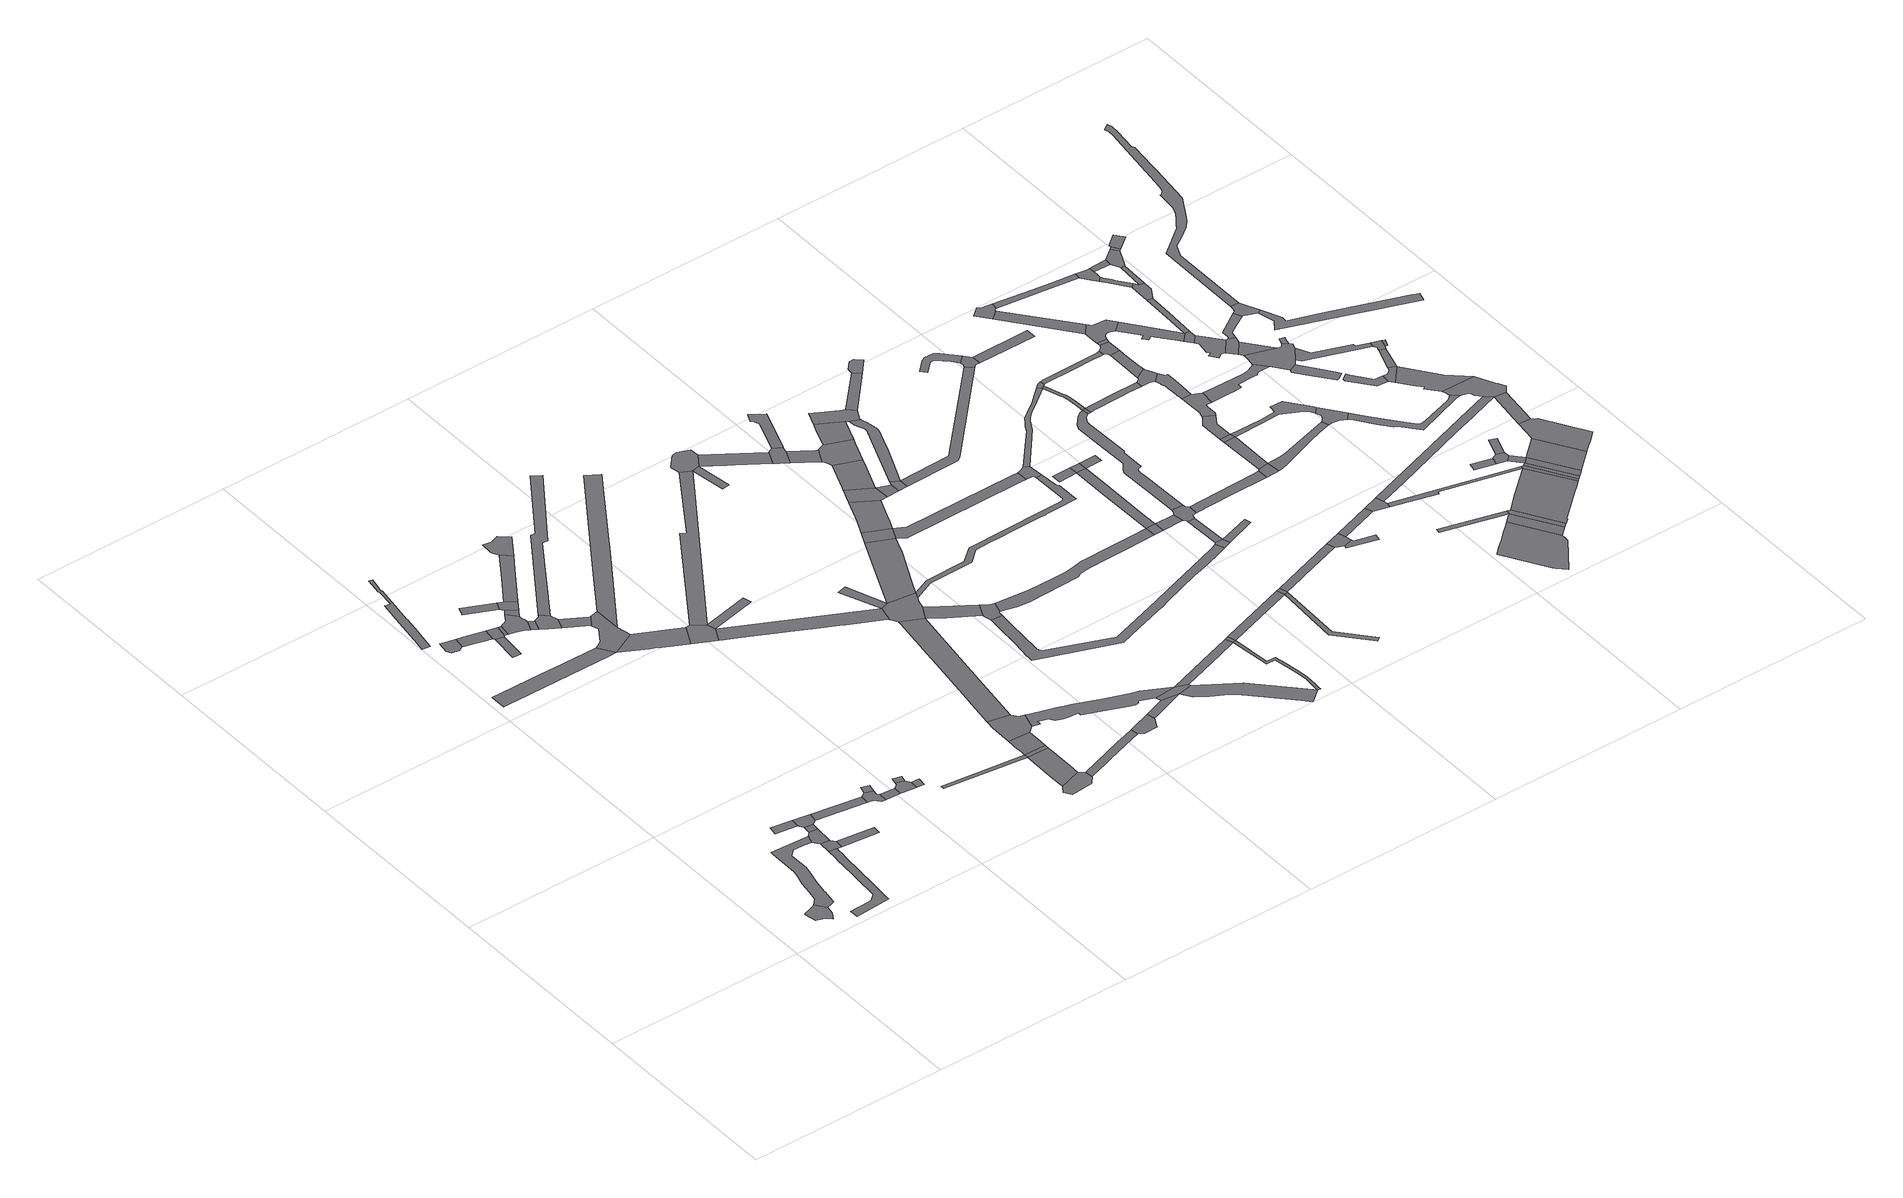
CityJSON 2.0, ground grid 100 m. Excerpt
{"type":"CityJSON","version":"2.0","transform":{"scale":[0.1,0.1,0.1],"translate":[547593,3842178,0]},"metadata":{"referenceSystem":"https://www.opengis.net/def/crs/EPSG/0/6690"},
"CityObjects":{
"road1":{"type":"Road","geometry":[{"type":"MultiSurface","lod":"1","boundaries":[[[0,1,2,3,4,5,6,7,8,9,10]]]}]},
"road2":{"type":"Road","attributes":{"RoadStructureAttribute.sectionType":"1"},"geometry":[{"type":"MultiSurface","lod":"1","boundaries":[[[11,12,13,14,15,16,17,18,0,10,19,20,21,22,23,24,25,26,27,28,29,30,31,32]]]}]},
"road3":{"type":"Road","attributes":{"RoadStructureAttribute.sectionType":"1"},"geometry":[{"type":"MultiSurface","lod":"1","boundaries":[[[33,34,35,36,37,38,39,40,41,42,43,44,45,46,47,48,49,50,51,52,53,54]]]}]},
"road4":{"type":"Road","geometry":[{"type":"MultiSurface","lod":"1","boundaries":[[[55,56,57,58]]]}]},
"road5":{"type":"Road","geometry":[{"type":"MultiSurface","lod":"1","boundaries":[[[59,33,54,60,61,62]]]}]},
"road6":{"type":"Road","geometry":[{"type":"MultiSurface","lod":"1","boundaries":[[[63,32,31,59,62,64]]]}]},
"road7":{"type":"Road","attributes":{"RoadStructureAttribute.sectionType":"1"},"geometry":[{"type":"MultiSurface","lod":"1","boundaries":[[[65,63,64,66]]]}]},
"road8":{"type":"Road","geometry":[{"type":"MultiSurface","lod":"1","boundaries":[[[58,57,65,66,67,68]]]}]},
"road9":{"type":"Road","geometry":[{"type":"MultiSurface","lod":"1","boundaries":[[[69,70,61,60]]]}]},
"road10":{"type":"Road","geometry":[{"type":"MultiSurface","lod":"1","boundaries":[[[71,72,73,74,75,76,77]]]}]},
"road11":{"type":"Road","attributes":{"RoadStructureAttribute.sectionType":"1"},"geometry":[{"type":"MultiSurface","lod":"1","boundaries":[[[78,79,80,81,82,83,84,85,86,87,88,89,90,91,92,93,94,95]]]}]},
"road12":{"type":"Road","attributes":{"RoadStructureAttribute.sectionType":"1"},"geometry":[{"type":"MultiSurface","lod":"1","boundaries":[[[68,67,96,97]]]}]},
"road13":{"type":"Road","attributes":{"RoadStructureAttribute.sectionType":"1"},"geometry":[{"type":"MultiSurface","lod":"1","boundaries":[[[98,99,100,101,102,103,104,105,106,107,108,109,110]]]}]},
"road14":{"type":"Road","attributes":{"RoadStructureAttribute.sectionType":"1"},"geometry":[{"type":"MultiSurface","lod":"1","boundaries":[[[111,77,76,112,113]]]}]},
"road15":{"type":"Road","geometry":[{"type":"MultiSurface","lod":"1","boundaries":[[[114,115,116,117,118]]]}]},
"road16":{"type":"Road","geometry":[{"type":"MultiSurface","lod":"1","boundaries":[[[113,112,114,118,119,120]]]}]},
"road17":{"type":"Road","geometry":[{"type":"MultiSurface","lod":"1","boundaries":[[[121,97,96,122,123,124,125,126,127]]]}]},
"road18":{"type":"Road","attributes":{"RoadStructureAttribute.sectionType":"1"},"geometry":[{"type":"MultiSurface","lod":"1","boundaries":[[[120,119,128,129]]]}]},
"road19":{"type":"Road","geometry":[{"type":"MultiSurface","lod":"1","boundaries":[[[130,131,121,127]]]}]},
"road20":{"type":"Road","attributes":{"RoadStructureAttribute.sectionType":"1"},"geometry":[{"type":"MultiSurface","lod":"1","boundaries":[[[125,124,132,133]]]}]},
"road21":{"type":"Road","geometry":[{"type":"MultiSurface","lod":"1","boundaries":[[[134,135,136,137,129,128,138,139,140,141,142,143,144]]]}]},
"road22":{"type":"Road","geometry":[{"type":"MultiSurface","lod":"1","boundaries":[[[145,146,147,148,149]]]}]},
"road23":{"type":"Road","attributes":{"RoadStructureAttribute.sectionType":"1"},"geometry":[{"type":"MultiSurface","lod":"1","boundaries":[[[141,140,150,151]]]}]},
"road24":{"type":"Road","attributes":{"RoadStructureAttribute.sectionType":"1"},"geometry":[{"type":"MultiSurface","lod":"1","boundaries":[[[152,134,144,153]]]}]},
"road25":{"type":"Road","geometry":[{"type":"MultiSurface","lod":"1","boundaries":[[[154,155,133,132,156,157,158,159]]]}]},
"road26":{"type":"Road","geometry":[{"type":"MultiSurface","lod":"1","boundaries":[[[160,161,151,150,162,163,164,165]]]}]},
"road27":{"type":"Road","geometry":[{"type":"MultiSurface","lod":"1","boundaries":[[[149,148,152,153,166,167]]]}]},
"road28":{"type":"Road","geometry":[{"type":"MultiSurface","lod":"1","boundaries":[[[168,169,154,159]]]}]},
"road29":{"type":"Road","attributes":{"RoadStructureAttribute.sectionType":"1"},"geometry":[{"type":"MultiSurface","lod":"1","boundaries":[[[170,171,158,157]]]}]},
"road30":{"type":"Road","attributes":{"RoadStructureAttribute.sectionType":"1"},"geometry":[{"type":"MultiSurface","lod":"1","boundaries":[[[172,164,163,173,174,175,176]]]}]},
"road31":{"type":"Road","geometry":[{"type":"MultiSurface","lod":"1","boundaries":[[[177,176,175,178,179,180,181,110,109,182,183]]]}]},
"road32":{"type":"Road","attributes":{"RoadStructureAttribute.sectionType":"1"},"geometry":[{"type":"MultiSurface","lod":"1","boundaries":[[[184,185,167,166,186,187]]]}]},
"road33":{"type":"Road","attributes":{"RoadStructureAttribute.sectionType":"1"},"geometry":[{"type":"MultiSurface","lod":"1","boundaries":[[[182,109,188,189,190,191,192]]]}]},
"road34":{"type":"Road","geometry":[{"type":"MultiSurface","lod":"1","boundaries":[[[193,194,195,196]]]}]},
"road35":{"type":"Road","geometry":[{"type":"MultiSurface","lod":"1","boundaries":[[[197,198,199,200,201,202,184,187,203]]]}]},
"road36":{"type":"Road","geometry":[{"type":"MultiSurface","lod":"1","boundaries":[[[192,191,204,205,206,207]]]}]},
"road37":{"type":"Road","attributes":{"RoadStructureAttribute.sectionType":"1"},"geometry":[{"type":"MultiSurface","lod":"1","boundaries":[[[208,209,210,160,165,211,212,213]]]}]},
"road38":{"type":"Road","geometry":[{"type":"MultiSurface","lod":"1","boundaries":[[[214,215,216,217,218,219,220,221,222,223,224,225]]]}]},
"road39":{"type":"Road","attributes":{"RoadStructureAttribute.sectionType":"1"},"geometry":[{"type":"MultiSurface","lod":"1","boundaries":[[[195,226,217,216,227,228]]]}]},
"road40":{"type":"Road","geometry":[{"type":"MultiSurface","lod":"1","boundaries":[[[196,195,228,229]]]}]},
"road41":{"type":"Road","attributes":{"RoadStructureAttribute.sectionType":"1"},"geometry":[{"type":"MultiSurface","lod":"1","boundaries":[[[230,231,206,205]]]}]},
"road42":{"type":"Road","attributes":{"RoadStructureAttribute.sectionType":"1"},"geometry":[{"type":"MultiSurface","lod":"1","boundaries":[[[232,233,234,235,196,229,236,237]]]}]},
"road43":{"type":"Road","attributes":{"RoadStructureAttribute.sectionType":"1"},"geometry":[{"type":"MultiSurface","lod":"1","boundaries":[[[238,239,240,241,177,183,242,243,244,245,246]]]}]},
"road44":{"type":"Road","geometry":[{"type":"MultiSurface","lod":"1","boundaries":[[[247,248,249,250,232,237,251,252,253,254,255,256]]]}]},
"road45":{"type":"Road","attributes":{"RoadStructureAttribute.sectionType":"1"},"geometry":[{"type":"MultiSurface","lod":"1","boundaries":[[[257,205,204,258,259,260,261,262,263,264,265,266,267]]]}]},
"road46":{"type":"Road","attributes":{"RoadStructureAttribute.sectionType":"1"},"geometry":[{"type":"MultiSurface","lod":"1","boundaries":[[[268,269,270,271,225,224,272,273,274,275,276,277,278,279,280,281,282]]]}]},
"road47":{"type":"Road","attributes":{"RoadStructureAttribute.sectionType":"1"},"geometry":[{"type":"MultiSurface","lod":"1","boundaries":[[[283,284,285,286,287,288,289,247,256,290,291,292]]]}]},
"road48":{"type":"Road","attributes":{"RoadStructureAttribute.sectionType":"1"},"geometry":[{"type":"MultiSurface","lod":"1","boundaries":[[[293,294,295,207,206,296,297]]]}]},
"road49":{"type":"Road","geometry":[{"type":"MultiSurface","lod":"1","boundaries":[[[298,299,268,282,300,301,302,303,304,305]]]}]},
"road50":{"type":"Road","attributes":{"RoadStructureAttribute.sectionType":"1"},"geometry":[{"type":"MultiSurface","lod":"1","boundaries":[[[306,307,267,308]]]}]},
"road51":{"type":"Road","attributes":{"RoadStructureAttribute.sectionType":"1"},"geometry":[{"type":"MultiSurface","lod":"1","boundaries":[[[309,310,311,312,313,314,315,316,317,318,319,320,321,322,323,254,253,324,325,326,327,328,329,330,331,332,333,334,335,336,337,338,339,340,341,342]]]}]},
"road52":{"type":"Road","geometry":[{"type":"MultiSurface","lod":"1","boundaries":[[[308,267,266,343,344,283,292,345,346,347,348,349]]]}]},
"road53":{"type":"Road","attributes":{"RoadStructureAttribute.sectionType":"1"},"geometry":[{"type":"MultiSurface","lod":"1","boundaries":[[[350,345,292,351,352,353]]]}]},
"road54":{"type":"Road","attributes":{"RoadStructureAttribute.sectionType":"1"},"geometry":[{"type":"MultiSurface","lod":"1","boundaries":[[[354,355,298,305,356,357,358,359]]]}]},
"road55":{"type":"Road","attributes":{"RoadStructureAttribute.sectionType":"1"},"geometry":[{"type":"MultiSurface","lod":"1","boundaries":[[[360,361,308,349,362,363,364,365]]]}]},
"road56":{"type":"Road","geometry":[{"type":"MultiSurface","lod":"1","boundaries":[[[366,353,352,367,368,369,370,371,372,373]]]}]},
"road57":{"type":"Road","geometry":[{"type":"MultiSurface","lod":"1","boundaries":[[[342,341,354,359,374,375]]]}]},
"road58":{"type":"Road","attributes":{"RoadStructureAttribute.sectionType":"1"},"geometry":[{"type":"MultiSurface","lod":"1","boundaries":[[[376,377,378,297]]]}]},
"road59":{"type":"Road","geometry":[{"type":"MultiSurface","lod":"1","boundaries":[[[379,380,381,382,293,297,378,383,384,385]]]}]},
"road60":{"type":"Road","geometry":[{"type":"MultiSurface","lod":"1","boundaries":[[[386,360,365,387]]]}]},
"road61":{"type":"Road","attributes":{"RoadStructureAttribute.sectionType":"1"},"geometry":[{"type":"MultiSurface","lod":"1","boundaries":[[[388,389,390,391,392,393,394,395,396,397,398,374,359,399,400,401,402,403,404,405,406,407,408,409]]]}]},
"road62":{"type":"Road","attributes":{"RoadStructureAttribute.sectionType":"1"},"geometry":[{"type":"MultiSurface","lod":"1","boundaries":[[[410,383,378,411,412,413,414]]]}]},
"road63":{"type":"Road","attributes":{"RoadStructureAttribute.sectionType":"1"},"geometry":[{"type":"MultiSurface","lod":"1","boundaries":[[[415,416,386,387,417,418,419,420]]]}]},
"road64":{"type":"Road","attributes":{"RoadStructureAttribute.sectionType":"1"},"geometry":[{"type":"MultiSurface","lod":"1","boundaries":[[[421,422,342,375,423,424,425,426]]]}]},
"road65":{"type":"Road","geometry":[{"type":"MultiSurface","lod":"1","boundaries":[[[427,428,429,430,415,420,431,432]]]}]},
"road66":{"type":"Road","geometry":[{"type":"MultiSurface","lod":"1","boundaries":[[[433,414,413,434,435,436,437,438]]]}]},
"road67":{"type":"Road","attributes":{"RoadStructureAttribute.sectionType":"1"},"geometry":[{"type":"MultiSurface","lod":"1","boundaries":[[[368,439,440,441,442,443,444,445,446,447,448,449,450,451,452,453,454,455,456,457,458,459,460,461,462,463,464,369]]]}]},
"road68":{"type":"Road","attributes":{"RoadStructureAttribute.sectionType":"1"},"geometry":[{"type":"MultiSurface","lod":"1","boundaries":[[[465,436,435,466,467,468]]]}]},
"road69":{"type":"Road","attributes":{"RoadStructureAttribute.sectionType":"1"},"geometry":[{"type":"MultiSurface","lod":"1","boundaries":[[[469,470,471,472,473,474,475,476,477,478,479,480,481,482,483,484,485,486,487,488,489,490,491,492,493,494,349,348]]]}]},
"road70":{"type":"Road","attributes":{"RoadStructureAttribute.sectionType":"1"},"geometry":[{"type":"MultiSurface","lod":"1","boundaries":[[[495,496,427,432,497,498]]]}]},
"road71":{"type":"Road","attributes":{"RoadStructureAttribute.sectionType":"1"},"geometry":[{"type":"MultiSurface","lod":"1","boundaries":[[[499,500,501,502,503,504,505,506,507,508,426,509,510,511,512,513,514,515,516,517,409,518]]]}]},
"road72":{"type":"Road","attributes":{"RoadStructureAttribute.sectionType":"1"},"geometry":[{"type":"MultiSurface","lod":"1","boundaries":[[[432,431,519,520]]]}]},
"road73":{"type":"Road","attributes":{"RoadStructureAttribute.sectionType":"1"},"geometry":[{"type":"MultiSurface","lod":"1","boundaries":[[[521,522,523,524,525,526,527,528,529,373,372,530,531,532,533,534,535,536,537,538,539,540]]]}]},
"road74":{"type":"Road","geometry":[{"type":"MultiSurface","lod":"1","boundaries":[[[541,421,426,508,542]]]}]},
"road75":{"type":"Road","attributes":{"RoadStructureAttribute.sectionType":"1"},"geometry":[{"type":"MultiSurface","lod":"1","boundaries":[[[543,544,545,546,547,433,438]]]}]},
"road76":{"type":"Road","geometry":[{"type":"MultiSurface","lod":"1","boundaries":[[[548,520,519,549,550]]]}]},
"road77":{"type":"Road","attributes":{"RoadStructureAttribute.sectionType":"1"},"geometry":[{"type":"MultiSurface","lod":"1","boundaries":[[[551,552,387,365,553,554,555,556,557]]]}]},
"road78":{"type":"Road","geometry":[{"type":"MultiSurface","lod":"1","boundaries":[[[558,559,560,468,467,561,562,495,498,563,564,565]]]}]},
"road79":{"type":"Road","attributes":{"RoadStructureAttribute.sectionType":"1"},"geometry":[{"type":"MultiSurface","lod":"1","boundaries":[[[566,567,558,565,568,569,570]]]}]},
"road80":{"type":"Road","attributes":{"RoadStructureAttribute.sectionType":"1"},"geometry":[{"type":"MultiSurface","lod":"1","boundaries":[[[571,572,573,574,575,576,577,578,579,580,581,582,548,550,583,584,585,586,587,588,589,590,591,592,593,594,595,596,597,598,599]]]}]},
"road81":{"type":"Road","attributes":{"RoadStructureAttribute.sectionType":"1"},"geometry":[{"type":"MultiSurface","lod":"1","boundaries":[[[600,601,541,542,602,603,604,605]]]}]},
"road82":{"type":"Road","geometry":[{"type":"MultiSurface","lod":"1","boundaries":[[[606,607,566,570,608,609,610,571,599,611,612,613,614,615,616,617]]]}]},
"road83":{"type":"Road","geometry":[{"type":"MultiSurface","lod":"1","boundaries":[[[618,619,605,620,621,622]]]}]},
"road84":{"type":"Road","geometry":[{"type":"MultiSurface","lod":"1","boundaries":[[[623,600,605,619,624]]]}]},
"road85":{"type":"Road","geometry":[{"type":"MultiSurface","lod":"1","boundaries":[[[625,626,557,556,627,628,487,486,629,630]]]}]},
"road86":{"type":"Road","geometry":[{"type":"MultiSurface","lod":"1","boundaries":[[[631,540,539,632]]]}]},
"road87":{"type":"Road","attributes":{"RoadStructureAttribute.sectionType":"1"},"geometry":[{"type":"MultiSurface","lod":"1","boundaries":[[[633,616,615,634]]]}]},
"road88":{"type":"Road","attributes":{"RoadStructureAttribute.sectionType":"1"},"geometry":[{"type":"MultiSurface","lod":"1","boundaries":[[[635,636,550,549,637,638,639,640]]]}]},
"road89":{"type":"Road","attributes":{"RoadStructureAttribute.sectionType":"1"},"geometry":[{"type":"MultiSurface","lod":"1","boundaries":[[[641,642,643,644,645,646,540,631]]]}]},
"road90":{"type":"Road","attributes":{"RoadStructureAttribute.sectionType":"1"},"geometry":[{"type":"MultiSurface","lod":"1","boundaries":[[[647,631,632,648]]]}]},
"road91":{"type":"Road","geometry":[{"type":"MultiSurface","lod":"1","boundaries":[[[649,650,651,644]]]}]},
"road92":{"type":"Road","geometry":[{"type":"MultiSurface","lod":"1","boundaries":[[[652,454,453,653,654]]]}]},
"road93":{"type":"Road","attributes":{"RoadStructureAttribute.sectionType":"1"},"geometry":[{"type":"MultiSurface","lod":"1","boundaries":[[[655,656,652,654]]]}]},
"road94":{"type":"Road","geometry":[{"type":"MultiSurface","lod":"1","boundaries":[[[657,649,644,643]]]}]},
"road95":{"type":"Road","geometry":[{"type":"MultiSurface","lod":"1","boundaries":[[[658,659,647,648,660,661,656,655,662,663,664,665,666]]]}]},
"road96":{"type":"Road","attributes":{"RoadStructureAttribute.sectionType":"1"},"geometry":[{"type":"MultiSurface","lod":"1","boundaries":[[[667,623,624,668,669,670]]]}]},
"road97":{"type":"Road","geometry":[{"type":"MultiSurface","lod":"1","boundaries":[[[671,672,673,633,634,674]]]}]},
"road98":{"type":"Road","geometry":[{"type":"MultiSurface","lod":"1","boundaries":[[[675,676,654,653]]]}]},
"road99":{"type":"Road","geometry":[{"type":"MultiSurface","lod":"1","boundaries":[[[677,678,679,680,657,643]]]}]},
"road100":{"type":"Road","attributes":{"RoadStructureAttribute.sectionType":"1"},"geometry":[{"type":"MultiSurface","lod":"1","boundaries":[[[681,682,683,684,685,686,687,688,689,625,630,690,691,692,693,694,695,696,697]]]}]},
"road101":{"type":"Road","attributes":{"RoadStructureAttribute.sectionType":"1"},"geometry":[{"type":"MultiSurface","lod":"1","boundaries":[[[698,699,700,701,702,703,704,705,706,707,708,658,666,709,710,711,712,713,714,715,716,717,718,719,720,721,722,723]]]}]},
"road102":{"type":"Road","attributes":{"RoadStructureAttribute.sectionType":"1"},"geometry":[{"type":"MultiSurface","lod":"1","boundaries":[[[724,725,726,664,663,727,728]]]}]},
"road103":{"type":"Road","geometry":[{"type":"MultiSurface","lod":"1","boundaries":[[[729,667,670,730,731,732]]]}]},
"road104":{"type":"Road","attributes":{"RoadStructureAttribute.sectionType":"1"},"geometry":[{"type":"MultiSurface","lod":"1","boundaries":[[[733,734,735,736,737,738,739,740,741,742,743,744,745]]]}]},
"road105":{"type":"Road","attributes":{"RoadStructureAttribute.sectionType":"1"},"geometry":[{"type":"MultiSurface","lod":"1","boundaries":[[[746,747,748,749,731,730]]]}]},
"road106":{"type":"Road","geometry":[{"type":"MultiSurface","lod":"1","boundaries":[[[745,744,750,635,640,751,752,753]]]}]},
"road107":{"type":"Road","geometry":[{"type":"MultiSurface","lod":"1","boundaries":[[[754,698,723,755]]]}]},
"road108":{"type":"Road","geometry":[{"type":"MultiSurface","lod":"1","boundaries":[[[756,757,758,759,760,761,762,697,763,764,765,766,767,768,698,754]]]}]},
"road109":{"type":"Road","geometry":[{"type":"MultiSurface","lod":"1","boundaries":[[[769,770,681,697,762,771]]]}]},
"road110":{"type":"Road","attributes":{"RoadStructureAttribute.sectionType":"1"},"geometry":[{"type":"MultiSurface","lod":"1","boundaries":[[[772,729,732,773,774]]]}]},
"road111":{"type":"Road","geometry":[{"type":"MultiSurface","lod":"1","boundaries":[[[775,776,724,728,777,778]]]}]},
"road112":{"type":"Road","attributes":{"RoadStructureAttribute.sectionType":"1"},"geometry":[{"type":"MultiSurface","lod":"1","boundaries":[[[779,780,781,754,755,782,783,784,785,786,787,788,789]]]}]},
"road113":{"type":"Road","attributes":{"RoadStructureAttribute.sectionType":"1"},"geometry":[{"type":"MultiSurface","lod":"1","boundaries":[[[790,791,753,752]]]}]},
"road114":{"type":"Road","attributes":{"RoadStructureAttribute.sectionType":"1"},"geometry":[{"type":"MultiSurface","lod":"1","boundaries":[[[792,793,794,795,796,797,776,775]]]}]},
"road115":{"type":"Road","geometry":[{"type":"MultiSurface","lod":"1","boundaries":[[[798,772,774,799,800,801]]]}]},
"road116":{"type":"Road","geometry":[{"type":"MultiSurface","lod":"1","boundaries":[[[802,795,794,803]]]}]},
"road117":{"type":"Road","attributes":{"RoadStructureAttribute.sectionType":"1"},"geometry":[{"type":"MultiSurface","lod":"1","boundaries":[[[804,805,806,807,808,769,771,809,810,811,812,813]]]}]},
"road118":{"type":"Road","attributes":{"RoadStructureAttribute.sectionType":"1"},"geometry":[{"type":"MultiSurface","lod":"1","boundaries":[[[814,815,816,817,818,802,803,819,820]]]}]},
"road119":{"type":"Road","geometry":[{"type":"MultiSurface","lod":"1","boundaries":[[[821,822,823,824,825,826,827,828]]]}]},
"road120":{"type":"Road","geometry":[{"type":"MultiSurface","lod":"1","boundaries":[[[829,830,831,832,814,820,833,834,835,836,837]]]}]},
"road121":{"type":"Road","geometry":[{"type":"MultiSurface","lod":"1","boundaries":[[[838,839,840,841,842,843,789,788,844,845,846,847]]]}]},
"road122":{"type":"Road","attributes":{"RoadStructureAttribute.sectionType":"1"},"geometry":[{"type":"MultiSurface","lod":"1","boundaries":[[[848,849,850,851,775,778,852,853,854,855,856,857,858]]]}]},
"road123":{"type":"Road","attributes":{"RoadStructureAttribute.sectionType":"1"},"geometry":[{"type":"MultiSurface","lod":"1","boundaries":[[[859,860,861,862]]]}]},
"road124":{"type":"Road","attributes":{"RoadStructureAttribute.sectionType":"1"},"geometry":[{"type":"MultiSurface","lod":"1","boundaries":[[[863,864,865,847,846,866,867,868,869,830,829]]]}]},
"road125":{"type":"Road","geometry":[{"type":"MultiSurface","lod":"1","boundaries":[[[870,871,872,873,874,875,876,877,878,879,880,881,882]]]}]},
"road126":{"type":"Road","attributes":{"RoadStructureAttribute.sectionType":"1"},"geometry":[{"type":"MultiSurface","lod":"1","boundaries":[[[883,884,885,886,887,842,841]]]}]},
"road127":{"type":"Road","attributes":{"RoadStructureAttribute.sectionType":"1"},"geometry":[{"type":"MultiSurface","lod":"1","boundaries":[[[825,824,888,889]]]}]},
"road128":{"type":"Road","geometry":[{"type":"MultiSurface","lod":"1","boundaries":[[[890,891,804,813,892,886,885,893]]]}]},
"road129":{"type":"Road","attributes":{"RoadStructureAttribute.sectionType":"1"},"geometry":[{"type":"MultiSurface","lod":"1","boundaries":[[[894,895,896,897,898,899,803,794,900,901,902,903,904,905,906,907,908,909]]]}]},
"road130":{"type":"Road","attributes":{"RoadStructureAttribute.sectionType":"1"},"geometry":[{"type":"MultiSurface","lod":"1","boundaries":[[[910,911,890,893]]]}]},
"road131":{"type":"Road","attributes":{"RoadStructureAttribute.sectionType":"1"},"geometry":[{"type":"MultiSurface","lod":"1","boundaries":[[[861,912,913,914,870,882,915]]]}]},
"road132":{"type":"Road","geometry":[{"type":"MultiSurface","lod":"1","boundaries":[[[916,917,889,888,918,911,910,919,920,921,922,923]]]}]},
"road133":{"type":"Road","attributes":{"RoadStructureAttribute.sectionType":"1"},"geometry":[{"type":"MultiSurface","lod":"1","boundaries":[[[800,799,924,925,926,927]]]}]},
"road134":{"type":"Road","geometry":[{"type":"MultiSurface","lod":"1","boundaries":[[[862,861,915,928,929,930]]]}]},
"road135":{"type":"Road","attributes":{"RoadStructureAttribute.sectionType":"1"},"geometry":[{"type":"MultiSurface","lod":"1","boundaries":[[[931,932,828,827,933,934,935,936]]]}]},
"road136":{"type":"Road","attributes":{"RoadStructureAttribute.sectionType":"1"},"geometry":[{"type":"MultiSurface","lod":"1","boundaries":[[[937,938,939,940,941,942,837,836,943,944,945,946,947,948,949,950]]]}]},
"road137":{"type":"Road","geometry":[{"type":"MultiSurface","lod":"1","boundaries":[[[909,908,951,952,953,848,858,954,955,956,957]]]}]},
"road138":{"type":"Road","attributes":{"RoadStructureAttribute.sectionType":"1"},"geometry":[{"type":"MultiSurface","lod":"1","boundaries":[[[958,959,923,922,960,961,962,963,964,965,966,967,968,969,970]]]}]},
"road139":{"type":"Road","geometry":[{"type":"MultiSurface","lod":"1","boundaries":[[[970,969,971,972,973]]]}]},
"road140":{"type":"Road","attributes":{"RoadStructureAttribute.sectionType":"1"},"geometry":[{"type":"MultiSurface","lod":"1","boundaries":[[[974,975,976,977,978,798,801,979,980,981,982,983,984]]]}]},
"road141":{"type":"Road","attributes":{"RoadStructureAttribute.sectionType":"1"},"geometry":[{"type":"MultiSurface","lod":"1","boundaries":[[[926,985,986,987,930,929,988,989,990,991,992,993]]]}]},
"road142":{"type":"Road","attributes":{"RoadStructureAttribute.sectionType":"1"},"geometry":[{"type":"MultiSurface","lod":"1","boundaries":[[[972,971,994,995,996,997,998,999,1000,1001]]]}]},
"road143":{"type":"Road","attributes":{"RoadStructureAttribute.sectionType":"1"},"geometry":[{"type":"MultiSurface","lod":"1","boundaries":[[[1002,1003,1004,1005]]]}]},
"road144":{"type":"Road","geometry":[{"type":"MultiSurface","lod":"1","boundaries":[[[1001,1000,1006,1007,1008,1009]]]}]},
"road145":{"type":"Road","attributes":{"RoadStructureAttribute.sectionType":"1"},"geometry":[{"type":"MultiSurface","lod":"1","boundaries":[[[1010,1011,970,973,1012,1013]]]}]},
"road146":{"type":"Road","geometry":[{"type":"MultiSurface","lod":"1","boundaries":[[[1014,936,935,1015,1016,1017,1018,1019,1020]]]}]},
"road147":{"type":"Road","attributes":{"RoadStructureAttribute.sectionType":"1"},"geometry":[{"type":"MultiSurface","lod":"1","boundaries":[[[1007,1006,1021,1022]]]}]},
"road148":{"type":"Road","geometry":[{"type":"MultiSurface","lod":"1","boundaries":[[[1023,1005,1004,1024,1025,1026]]]}]},
"road149":{"type":"Road","geometry":[{"type":"MultiSurface","lod":"1","boundaries":[[[1021,1027,937,950,1028,1029,1030,1031,1032,1033,1034,1035,1036,1037,1038,1022]]]}]},
"road150":{"type":"Road","geometry":[{"type":"MultiSurface","lod":"1","boundaries":[[[1039,1040,1041,1042,1043,1044,1045,1029,1028]]]}]},
"road151":{"type":"Road","attributes":{"RoadStructureAttribute.sectionType":"1"},"geometry":[{"type":"MultiSurface","lod":"1","boundaries":[[[1046,1047,1048,1049,1050,1017,1016,1051,1052,1053,1054]]]}]},
"road152":{"type":"Road","attributes":{"RoadStructureAttribute.sectionType":"1"},"geometry":[{"type":"MultiSurface","lod":"1","boundaries":[[[1055,1056,1057,1058,1059,1060,1061,1062,957,956,1063,1064,1065,1066,1067,1068,1069,1070,1071]]]}]},
"road153":{"type":"Road","attributes":{"RoadStructureAttribute.sectionType":"1"},"geometry":[{"type":"MultiSurface","lod":"1","boundaries":[[[1025,1024,1072,1073]]]}]},
"road154":{"type":"Road","attributes":{"RoadStructureAttribute.sectionType":"1"},"geometry":[{"type":"MultiSurface","lod":"1","boundaries":[[[927,926,993,1074,1075]]]}]},
"road155":{"type":"Road","geometry":[{"type":"MultiSurface","lod":"1","boundaries":[[[1054,1053,1010,1013,1076,1077,1078]]]}]},
"road156":{"type":"Road","geometry":[{"type":"MultiSurface","lod":"1","boundaries":[[[1079,1080,1023,1026]]]}]},
"road157":{"type":"Road","attributes":{"RoadStructureAttribute.sectionType":"1"},"geometry":[{"type":"MultiSurface","lod":"1","boundaries":[[[1072,1081,1075,1074,1082]]]}]},
"road158":{"type":"Road","attributes":{"RoadStructureAttribute.sectionType":"1"},"geometry":[{"type":"MultiSurface","lod":"1","boundaries":[[[1083,1084,1085,1009,1008,1086,1087,1088]]]}]},
"road159":{"type":"Road","geometry":[{"type":"MultiSurface","lod":"1","boundaries":[[[1089,1090,1020,1019,1091,1092]]]}]},
"road160":{"type":"Road","geometry":[{"type":"MultiSurface","lod":"1","boundaries":[[[1073,1072,1082,1093,1094]]]}]},
"road161":{"type":"Road","geometry":[{"type":"MultiSurface","lod":"1","boundaries":[[[1095,1078,1077,1096]]]}]},
"road162":{"type":"Road","geometry":[{"type":"MultiSurface","lod":"1","boundaries":[[[1097,1098,1099,1100,1101,1102,1103,1104,1105]]]}]},
"road163":{"type":"Road","geometry":[{"type":"MultiSurface","lod":"1","boundaries":[[[1106,1107,1108,1035,1034]]]}]},
"road164":{"type":"Road","geometry":[{"type":"MultiSurface","lod":"1","boundaries":[[[1109,1089,1092,1110,1095,1096,1111,1112,1113]]]}]},
"road165":{"type":"Road","attributes":{"RoadStructureAttribute.sectionType":"1"},"geometry":[{"type":"MultiSurface","lod":"1","boundaries":[[[1114,1115,1116,1117,1073,1094,1118]]]}]},
"road166":{"type":"Road","attributes":{"RoadStructureAttribute.sectionType":"1"},"geometry":[{"type":"MultiSurface","lod":"1","boundaries":[[[1119,1120,1121,1032,1031,1122,1123,1124]]]}]},
"road167":{"type":"Road","geometry":[{"type":"MultiSurface","lod":"1","boundaries":[[[1125,1126,1127,1083,1088,1128,1129,1130,1131]]]}]},
"road168":{"type":"Road","geometry":[{"type":"MultiSurface","lod":"1","boundaries":[[[1132,1133,1134,1105,1104,1135,1136]]]}]},
"road169":{"type":"Road","attributes":{"RoadStructureAttribute.sectionType":"1"},"geometry":[{"type":"MultiSurface","lod":"1","boundaries":[[[1137,1109,1113,1138]]]}]},
"road170":{"type":"Road","geometry":[{"type":"MultiSurface","lod":"1","boundaries":[[[1139,1140,1141,1137,1138,1142]]]}]},
"road171":{"type":"Road","attributes":{"RoadStructureAttribute.sectionType":"1"},"geometry":[{"type":"MultiSurface","lod":"1","boundaries":[[[1143,1132,1136,1144]]]}]},
"road172":{"type":"Road","geometry":[{"type":"MultiSurface","lod":"1","boundaries":[[[1145,1146,1114,1118,1147,1148,1149,1150,1151,1152,1153,1154]]]}]},
"road173":{"type":"Road","attributes":{"RoadStructureAttribute.sectionType":"1"},"geometry":[{"type":"MultiSurface","lod":"1","boundaries":[[[1155,1136,1135,1156,1157,1158,1159,1160]]]}]},
"road174":{"type":"Road","attributes":{"RoadStructureAttribute.sectionType":"1"},"geometry":[{"type":"MultiSurface","lod":"1","boundaries":[[[984,1145,1154,1161]]]}]},
"road175":{"type":"Road","geometry":[{"type":"MultiSurface","lod":"1","boundaries":[[[1159,1162,1163,1071,1070,1164,1165,1166,1167,1168,974,984,1161,1169,1170,1171,1172,1160]]]}]},
"road176":{"type":"Road","attributes":{"RoadStructureAttribute.sectionType":"1"},"geometry":[{"type":"MultiSurface","lod":"1","boundaries":[[[1124,1123,1173,1143,1144,1174,1175]]]}]},
"road177":{"type":"Road","geometry":[{"type":"MultiSurface","lod":"1","boundaries":[[[1176,1177,1178,1175,1174]]]}]},
"road178":{"type":"Road","attributes":{"RoadStructureAttribute.sectionType":"1"},"geometry":[{"type":"MultiSurface","lod":"1","boundaries":[[[1179,1180,1181,1182,1183,1184,1185,1130,1129,1186,1187,1188,1189]]]}]},
"road179":{"type":"Road","attributes":{"RoadStructureAttribute.sectionType":"1"},"geometry":[{"type":"MultiSurface","lod":"1","boundaries":[[[1190,1191,1192,1193,1194,1195,1196,1197,1198,1199,1200,1201,1202,1203,1204,1205,1206,1207,1208,1209,1210,1211,1212,1213,1214,1215,1216,1217,1218,1219,1220,1221,1125,1131]]]}]}
},
"vertices":[
[259,218,0],[255,216,0],[221,203,0],[200,196,0],[192,192,0],[203,131,0],[222,123,0],[243,115,0],[267,92,0],[290,128,0],[297,167,0],
[336,612,0],[335,595,0],[332,447,0],[324,413,0],[310,363,0],[303,326,0],[295,281,0],[289,248,0],[325,177,0],[340,183,0],[345,212,0],[353,259,0],[353,260,0],[357,282,0],[367,343,0],[381,394,0],[393,440,0],[392,540,0],[419,567,0],[480,563,0],[516,560,0],[527,600,0],
[534,465,0],[530,414,0],[530,413,0],[529,399,0],[519,284,0],[516,246,0],[505,120,0],[504,119,0],[473,91,0],[457,90,0],[358,85,0],[359,43,0],[538,54,0],[539,67,0],[546,151,0],[548,171,0],[558,284,0],[568,390,0],[570,411,0],[574,450,0],[575,458,0],[575,461,0],
[435,745,0],[427,701,0],[536,684,0],[541,728,0],
[539,529,0],[597,458,0],[600,500,0],[584,524,0],
[549,620,0],[591,615,0],
[552,661,0],[595,652,0],
[618,670,0],[626,714,0],
[783,435,0],[787,476,0],
[87,2601,0],[78,2542,0],[90,2521,0],[128,2512,0],[129,2514,0],[151,2524,0],[160,2583,0],
[111,3124,0],[95,3039,0],[100,3038,0],[88,2943,0],[60,2947,0],[39,2819,0],[17,2687,0],[5,2615,0],[44,2611,0],[57,2680,0],[65,2725,0],[80,2812,0],[81,2815,0],[78,2816,0],[100,2951,0],[113,3034,0],[110,3035,0],[127,3119,0],
[868,628,0],[873,672,0],
[368,2171,0],[349,2171,0],[287,2172,0],[248,2172,0],[153,2173,0],[41,2174,0],[40,2094,0],[73,2094,0],[108,2094,0],[185,2093,0],[610,2091,0],[646,2091,0],[600,2169,0],
[197,2574,0],[287,2489,0],[297,2550,0],
[292,2478,0],[276,2335,0],[298,2334,0],[319,2332,0],[334,2468,0],
[341,2476,0],[351,2536,0],
[897,687,0],[898,623,0],[921,597,0],[942,595,0],[944,638,0],[933,651,0],[938,672,0],
[358,2472,0],[368,2532,0],
[949,714,0],[908,726,0],
[1017,589,0],[1020,631,0],
[430,2587,0],[405,2549,0],[387,2541,0],[385,2540,0],[387,2465,0],[427,2450,0],[452,2435,0],[476,2492,0],[474,2504,0],[471,2522,0],[469,2538,0],
[301,2738,0],[291,2716,0],[283,2697,0],[433,2630,0],[450,2671,0],
[480,2418,0],[504,2475,0],
[445,2608,0],[494,2574,0],
[1045,660,0],[1041,647,0],[1030,588,0],[1097,580,0],[1100,622,0],[1084,645,0],
[541,2497,0],[534,2486,0],[516,2396,0],[566,2366,0],[589,2423,0],[576,2461,0],
[528,2623,0],[478,2657,0],
[1093,678,0],[1052,690,0],
[1136,576,0],[1142,618,0],
[708,2352,0],[584,2355,0],[588,2353,0],[674,2302,0],[711,2351,0],
[754,2362,0],[675,2297,0],[685,2263,0],[636,2189,0],[602,2171,0],[770,2151,0],[756,2224,0],
[659,2921,0],[569,2789,0],[650,2802,0],[702,2878,0],
[776,2024,0],[796,2014,0],[823,2000,0],[934,1944,0],[985,2044,0],
[1186,521,0],[1184,503,0],[1598,452,0],[1599,472,0],
[729,3026,0],[687,3012,0],[644,3018,0],[639,2957,0],[645,2947,0],[654,2931,0],[777,2987,0],
[1043,1889,0],[1079,1960,0],[1070,2002,0],[1006,2044,0],
[1093,3266,0],[871,2944,0],[846,2944,0],[855,2874,0],[880,2869,0],[1138,3235,0],
[1724,225,0],[1709,235,0],[1704,239,0],[1594,202,0],[1589,195,0],[1576,176,0],[1572,171,0],[1596,134,0],[1705,144,0],[1708,147,0],[1734,178,0],[1731,219,0],
[1596,294,0],[1705,296,0],[1707,449,0],
[1707,469,0],
[1313,2009,0],[1304,2053,0],
[1600,585,0],[1599,524,0],[1599,512,0],[1599,491,0],[1708,526,0],[1709,581,0],
[1277,3128,0],[1095,2863,0],[995,2717,0],[878,2545,0],[981,2553,0],[1061,2672,0],[1073,2690,0],[1266,2975,0],[1341,3086,0],
[1610,748,0],[1602,699,0],[1601,654,0],[1601,612,0],[1715,586,0],[1723,592,0],[1740,607,0],[1764,685,0],[1737,694,0],[1716,724,0],
[1097,1951,0],[1058,1881,0],[1061,1880,0],[1101,1860,0],[1321,1748,0],[1406,1705,0],[1513,1651,0],[1536,1640,0],[1698,1558,0],[1706,1554,0],[1725,1633,0],
[2061,328,0],[2021,315,0],[2011,312,0],[1965,298,0],[1739,180,0],[1835,212,0],[1837,213,0],[1844,215,0],[1857,219,0],[1868,223,0],[1875,225,0],[1979,260,0],[2024,274,0],[2026,275,0],[2067,289,0],
[1728,1517,0],[1726,1505,0],[1696,1305,0],[1685,1234,0],[1683,1226,0],[1637,927,0],[1629,876,0],[1768,1064,0],[1818,1382,0],[1831,1466,0],
[1611,2894,0],[1382,2546,0],[1357,2563,0],[1354,2418,0],[1661,2867,0],
[2181,369,0],[2083,335,0],[2087,277,0],[2092,274,0],[2162,276,0],[2163,280,0],[2173,300,0],[2188,328,0],
[1694,1845,0],[1646,1832,0],[1766,1647,0],
[2337,471,0],[2252,514,0],[2218,522,0],[2198,529,0],[2084,573,0],[2070,579,0],[2047,588,0],[1975,616,0],[1926,635,0],[1906,641,0],[1895,644,0],[1879,649,0],[1797,675,0],[1789,677,0],[1787,678,0],[1765,600,0],[1780,597,0],[1780,608,0],[1780,619,0],[1830,601,0],[1845,577,0],[1879,565,0],[1891,561,0],[1906,560,0],[1954,555,0],[1953,539,0],[2057,498,0],[2152,460,0],[2181,450,0],[2198,452,0],[2200,456,0],[2206,466,0],[2276,434,0],[2388,444,0],
[1710,1548,0],[1711,1546,0],[1871,1537,0],[1880,1574,0],[1886,1585,0],[1890,1595,0],[1905,1628,0],
[1888,1520,0],[1906,1412,0],[2037,1331,0],[2068,1396,0],
[2286,406,0],[2199,375,0],[2194,331,0],[2200,332,0],[2263,354,0],[2373,393,0],
[1943,2030,0],[1842,1812,0],[1929,1679,0],[2033,1888,0],[2053,1944,0],[2066,1973,0],
[2101,1374,0],[2039,1321,0],[2048,1286,0],[2103,1279,0],[2105,1297,0],[2105,1302,0],[2112,1309,0],[2127,1363,0],
[2447,411,0],[2445,421,0],
[1687,2690,0],[1727,2695,0],[1701,2874,0],
[1685,3008,0],[1663,3004,0],[1655,3002,0],[1602,2941,0],[1747,2940,0],[1743,2975,0],[1742,2984,0],
[1971,2091,0],[2094,2034,0],
[2854,57,0],[2851,60,0],[2844,69,0],[2842,70,0],[2636,284,0],[2634,285,0],[2607,304,0],[2601,309,0],[2564,334,0],[2485,386,0],[2458,404,0],[2409,342,0],[2452,312,0],[2465,303,0],[2486,291,0],[2538,262,0],[2582,225,0],[2584,223,0],[2759,40,0],[2783,14,0],[2794,2,0],[2857,53,0],
[1845,2872,0],[1800,2806,0],[1827,2788,0],[1963,2696,0],[1996,2768,0],
[2056,2288,0],[2006,2165,0],[2120,2088,0],[2132,2116,0],[2160,2184,0],[2174,2216,0],
[2756,567,0],[2589,512,0],[2609,474,0],[2756,524,0],[2758,525,0],[2769,529,0],
[2089,2368,0],[2078,2340,0],[2077,2339,0],[2071,2325,0],[2208,2217,0],[2207,2296,0],
[2023,2780,0],[1988,2679,0],[2023,2654,0],[2057,2727,0],[2061,2746,0],[2065,2757,0],
[2042,1222,0],[2029,1091,0],[2018,995,0],[2017,985,0],[2014,960,0],[2400,817,0],[2514,853,0],[2596,879,0],[2647,896,0],[2684,908,0],[2720,921,0],[2918,990,0],[3012,1016,0],[3092,1044,0],[3135,1059,0],[3119,1104,0],[3082,1087,0],[2693,958,0],[2633,938,0],[2402,862,0],[2096,984,0],[2083,994,0],[2082,1002,0],[2081,1009,0],[2080,1014,0],[2097,1212,0],
[2163,2655,0],[2124,2585,0],[2135,2578,0],[2171,2650,0],
[1994,1641,0],[2014,1643,0],[2221,1645,0],[2286,1701,0],[2371,1704,0],[2406,1705,0],[2506,1706,0],[2541,1706,0],[2638,1707,0],[2670,1707,0],[2676,1707,0],[2776,1711,0],[2806,1711,0],[2838,1711,0],[2837,1829,0],[2829,1834,0],[2829,1849,0],[2823,1932,0],[2793,1928,0],[2795,1748,0],[2788,1741,0],[2773,1738,0],[2675,1736,0],[2273,1728,0],[2201,1670,0],[1996,1666,0],
[2156,2530,0],[2097,2387,0],[2258,2423,0],[2281,2480,0],
[2872,65,0],[2874,95,0],[2876,122,0],[2876,150,0],[2873,182,0],[2870,217,0],[2860,284,0],[2849,339,0],[2804,339,0],[2787,533,0],[2792,326,0],[2839,327,0],[2861,190,0],[2861,167,0],[2864,142,0],[2862,112,0],[2860,95,0],[2859,87,0],[2857,60,0],[2871,52,0],
[2274,2219,0],[2273,2272,0],
[2884,1368,0],[2740,1366,0],[2612,1364,0],[2599,1364,0],[2572,1359,0],[2529,1351,0],[2496,1346,0],[2431,1346,0],[2300,1345,0],[2187,1288,0],[2215,1283,0],[2253,1281,0],[2520,1288,0],[2540,1299,0],[2572,1304,0],[2602,1305,0],[2699,1308,0],[2809,1311,0],[2952,1315,0],[2951,1369,0],
[2774,573,0],[2787,535,0],
[2148,2979,0],[2083,3026,0],[2062,2981,0],[2073,2973,0],[2084,2944,0],
[2281,2292,0],[2321,2220,0],[2320,2269,0],
[2720,2005,0],[2153,2004,0],[2106,1946,0],[2710,1948,0],[2716,1948,0],[2751,1948,0],[2750,2005,0],
[2210,2664,0],[2192,2658,0],[2177,2652,0],[2144,2571,0],[2153,2542,0],[2310,2552,0],[2325,2589,0],[2335,2614,0],
[2264,2801,0],[2251,2768,0],[2378,2721,0],[2382,2729,0],[2383,2732,0],
[2396,2722,0],[2397,2717,0],[2396,2709,0],[2397,2700,0],[2399,2686,0],[2403,2672,0],[2412,2654,0],[2417,2642,0],[2418,2635,0],[2417,2628,0],[2416,2624,0],[2413,2614,0],[2378,2399,0],[2399,2448,0],[2406,2465,0],[2432,2527,0],[2434,2531,0],[2441,2550,0],[2447,2564,0],[2453,2580,0],[2455,2589,0],[2458,2601,0],[2459,2612,0],[2459,2617,0],[2459,2624,0],[2457,2638,0],[2451,2672,0],[2445,2694,0],[2443,2704,0],
[3131,692,0],[2785,577,0],[2920,579,0],[3126,647,0],[3133,650,0],[3144,653,0],
[2292,2872,0],[2279,2837,0],[2390,2729,0],[2393,2727,0],[2394,2726,0],[2442,2708,0],[2444,2714,0],[2446,2718,0],[2450,2726,0],[2468,2760,0],[2435,2797,0],[2412,2806,0],
[3147,330,0],[3163,656,0],[3124,322,0],[3265,160,0],[3284,176,0],
[3151,698,0],[3164,660,0],
[2795,2023,0],[2775,2013,0],[2781,1948,0],[2791,1941,0],[2818,1994,0],[2818,2009,0],
[3001,1370,0],[3002,1316,0],
[2606,2977,0],[2639,2946,0],
[3011,2715,0],[2588,2276,0],[2576,2226,0],[2601,2229,0],[2618,2239,0],[3044,2683,0],
[3000,1459,0],[2998,1737,0],[2998,1851,0],[2948,1850,0],[2949,1666,0],[2951,1421,0],
[3101,1372,0],[3109,1319,0],
[2947,1895,0],[2853,1893,0],[2854,1848,0],
[3126,1114,0],[3177,1074,0],[3164,1110,0],
[3157,1297,0],[3122,1296,0],
[2997,1896,0],
[3114,1402,0],[3111,1384,0],[3122,1309,0],[3122,1307,0],[3162,1317,0],[3184,1322,0],[3189,1372,0],[3176,1382,0],[3174,1397,0],
[3495,813,0],[3268,694,0],[3294,703,0],[3508,774,0],
[2669,3043,0],[2644,3041,0],[2609,3004,0],[2701,3014,0],
[3331,1129,0],[3321,1159,0],
[3079,1852,0],[3085,1852,0],[3085,1862,0],[3085,1897,0],
[3169,2412,0],[3129,2377,0],[3092,2346,0],[3032,2303,0],[3002,2280,0],[2988,2260,0],[2970,2235,0],[2956,2207,0],[2911,2157,0],[2946,2160,0],[2981,2200,0],[2998,2233,0],[3010,2253,0],[3023,2271,0],[3050,2293,0],[3109,2336,0],[3186,2393,0],
[3230,2171,0],[3213,2167,0],[3191,2150,0],[3171,2130,0],[3152,2107,0],[3139,2082,0],[3142,1943,0],[3145,1779,0],[3118,1744,0],[3110,1727,0],[3112,1546,0],[3168,1590,0],[3166,1650,0],[3165,1684,0],[3166,1702,0],[3173,1712,0],[3193,1717,0],[3192,1834,0],[3202,1845,0],[3196,2020,0],[3194,2077,0],[3197,2092,0],[3202,2107,0],[3209,2120,0],[3219,2130,0],[3234,2138,0],
[3571,1384,0],[3546,1381,0],[3333,1376,0],[3379,1327,0],[3572,1329,0],
[3580,841,0],[3550,757,0],[3595,770,0],[3589,801,0],
[2982,2852,0],[2964,2865,0],[2942,2867,0],[2919,2869,0],[2897,2859,0],[2842,2806,0],[2865,2781,0],[2915,2827,0],[2930,2829,0],[2940,2825,0],[2990,2778,0],[3015,2745,0],[3050,2777,0],
[3546,743,0],[3693,701,0],[3698,734,0],[3598,759,0],
[3018,2730,0],[3056,2696,0],[3080,2696,0],[3080,2743,0],
[3246,2173,0],[3249,2139,0],
[3245,2214,0],[3244,2240,0],[3242,2265,0],[3240,2278,0],[3236,2297,0],[3230,2313,0],[3200,2403,0],[3215,2308,0],[3220,2292,0],[3224,2275,0],[3226,2263,0],[3228,2238,0],[3229,2214,0],
[3206,2435,0],[3186,2427,0],[3209,2410,0],
[3774,906,0],[3769,861,0],[3787,867,0],
[3634,1402,0],[3579,1391,0],[3624,1329,0],[3640,1332,0],
[3390,2177,0],[3305,2176,0],[3278,2176,0],[3282,2143,0],[3284,2143,0],[3386,2144,0],[3390,2144,0],[3429,2145,0],[3454,2145,0],[3529,2146,0],[3528,2178,0],
[3378,2694,0],[3375,2744,0],
[3634,1475,0],[3634,1620,0],[3634,1629,0],[3574,1628,0],[3578,1456,0],[3578,1426,0],
[3852,932,0],[3862,847,0],[3869,872,0],[3866,893,0],
[3574,1655,0],[3626,1654,0],
[3531,2443,0],[3506,2440,0],[3496,2440,0],[3359,2439,0],[3223,2437,0],[3226,2413,0],[3365,2414,0],[3477,2415,0],[3513,2415,0],[3533,2416,0],
[3609,1826,0],[3597,1806,0],[3572,1776,0],[3572,1759,0],[3573,1689,0],[3625,1747,0],[3657,1795,0],
[3315,2986,0],[3300,2998,0],[3255,2963,0],[3307,2897,0],[3351,2931,0],[3351,2941,0],[3363,2946,0],[3368,2978,0],
[3663,1972,0],[3612,1971,0],[3614,1844,0],[3612,1844,0],[3667,1810,0],[3666,1865,0],[3671,1877,0],[3699,1875,0],[3708,1950,0],
[3626,2192,0],[3615,2214,0],[3609,2230,0],[3608,2234,0],[3551,2201,0],[3546,2186,0],[3546,2146,0],[3574,2146,0],[3594,2136,0],[3636,2174,0],
[3988,1483,0],[3814,1433,0],[3736,1410,0],[3706,1405,0],[3662,1335,0],[3697,1345,0],[3823,1391,0],[3871,1409,0],[3938,1432,0],[3978,1443,0],[4000,1448,0],
[3929,605,0],[3924,582,0],[4237,498,0],[4241,520,0],
[3665,2067,0],[3666,2142,0],[3656,2142,0],[3601,2119,0],[3607,2094,0],[3609,2094,0],[3611,2008,0],
[4194,460,0],[4166,435,0],[4137,410,0],[4096,373,0],[4063,345,0],[4034,319,0],[4026,311,0],[4159,93,0],[4169,83,0],[4205,43,0],[4323,201,0],[4325,222,0],[4326,243,0],
[3605,2256,0],[3604,2346,0],[3604,2394,0],[3554,2393,0],[3551,2248,0],
[3557,2576,0],[3598,2624,0],
[3558,2473,0],[3551,2458,0],[3549,2408,0],[3603,2471,0],
[4019,1590,0],[3940,1697,0],[3876,1697,0],[3871,1659,0],[3815,1654,0],[3790,1654,0],[3791,1633,0],[3804,1633,0],[3874,1636,0],[3954,1595,0],[3969,1588,0],[3980,1579,0],[3982,1578,0],[3994,1563,0],[4004,1548,0],[4030,1576,0],
[3608,2491,0],[3558,2491,0],
[4233,494,0],[4228,491,0],[4227,490,0],[4369,281,0],
[3687,2595,0],[3616,2602,0],[3557,2523,0],[3615,2511,0],[3630,2522,0],[3650,2519,0],[3670,2512,0],[3718,2553,0],
[4084,788,0],[4088,802,0],[4473,707,0],[4476,722,0],
[4379,290,0],[4390,299,0],[4258,515,0],
[3657,2938,0],[3562,2951,0],[3582,2916,0],[3663,2905,0],[3769,2890,0],[3772,2922,0],
[3995,1973,0],[3980,1963,0],[3950,1950,0],[3928,1945,0],[3922,1945,0],[3777,1948,0],[3780,1876,0],[3826,1876,0],[3861,1879,0],[3863,1904,0],[3948,1905,0],[3966,1905,0],[3978,1915,0],[4043,1916,0],
[4010,1531,0],[4012,1518,0],[4007,1501,0],[4025,1451,0],[4053,1446,0],[4083,1429,0],[4114,1462,0],
[3864,2357,0],[3819,2417,0],[3734,2434,0],[3748,2415,0],[3737,2407,0],[3726,2400,0],[3740,2383,0],[3746,2375,0],[3769,2390,0],[3804,2346,0],[3836,2306,0],[3859,2276,0],[3894,2317,0],
[3887,2241,0],[3920,2279,0],[3921,2315,0],
[4637,1198,0],[4635,1196,0],[4530,1160,0],[4194,1048,0],[3865,936,0],[4014,943,0],[4299,1040,0],[4321,1047,0],[4457,1093,0],[4470,1097,0],[4674,1166,0],
[4462,697,0],[4421,662,0],[4338,589,0],[4414,317,0],[4411,321,0],[4412,322,0],[4549,443,0],[4579,469,0],[4608,494,0],
[3900,2224,0],[3891,2157,0],[3901,2144,0],[3881,2132,0],[3909,2094,0],[3933,2112,0],[3951,2107,0],[4006,2175,0],
[4311,865,0],[4302,826,0],[4402,800,0],[4412,839,0],
[3987,2064,0],[4041,2128,0],[4049,2161,0],[4018,2173,0],
[3906,2591,0],[3899,2420,0],[3927,2471,0],[3932,2589,0],
[3831,2913,0],[3807,2843,0],[3823,2821,0],[3844,2844,0],[3846,2871,0],[3846,2886,0],[3845,2914,0],
[4002,2045,0],[4145,1997,0],
[4440,854,0],[4451,787,0],[4479,813,0],[4476,840,0],
[4002,2028,0],[4099,1844,0],[4138,1862,0],[4145,1870,0],[4157,1885,0],[4205,1950,0],[4215,1977,0],[4203,1985,0],[4180,2010,0],[4168,1992,0],[4155,1989,0],[4150,1993,0],
[4093,1828,0],[4140,1766,0],[4216,1668,0],[4226,1670,0],[4258,1692,0],[4243,1713,0],[4144,1853,0],
[3895,2763,0],[3880,2784,0],[3873,2798,0],[3867,2809,0],[3849,2829,0],[3849,2786,0],[3889,2732,0],[3911,2702,0],[3927,2720,0],
[4522,1281,0],[4502,1268,0],[4340,1216,0],[4318,1214,0],[4303,1219,0],[4270,1258,0],[4174,1382,0],[4151,1413,0],[4106,1407,0],[4157,1333,0],[4172,1312,0],[4210,1268,0],[4227,1258,0],[4298,1171,0],[4540,1258,0],[4567,1261,0],[4532,1291,0],
[4502,732,0],[4530,758,0],
[4618,504,0],[4487,719,0],
[3967,2643,0],[3969,2693,0],[3946,2695,0],
[4512,935,0],[4476,949,0],
[4497,728,0],[4633,516,0],
[4143,2298,0],[4028,2223,0],[4026,2183,0],[4058,2196,0],[4070,2206,0],[4160,2259,0],
[3935,2920,0],[3866,2916,0],[3879,2885,0],[3931,2883,0],
[4649,531,0],[4661,542,0],
[3954,2836,0],[3974,2836,0],
[4343,1571,0],[4278,1663,0],[4269,1676,0],[4238,1655,0],[4238,1652,0],[4238,1640,0],[4325,1531,0],[4382,1527,0],[4384,1569,0],
[4207,2010,0],[4215,2032,0],[4190,2040,0],
[3995,2964,0],[3954,2837,0],[3982,2851,0],[4000,2886,0],[4020,2930,0],
[4628,844,0],[4574,797,0],[4573,796,0],[4557,781,0],[4759,629,0],
[4417,1802,0],[4417,1817,0],[4239,1883,0],[4177,1863,0],[4476,1755,0],[4482,1780,0],
[4162,2340,0],[4162,2329,0],[4157,2307,0],[4162,2259,0],[4230,2235,0],[4247,2246,0],[4205,2339,0],
[4438,1604,0],[4432,1586,0],[4411,1567,0],[4401,1502,0],[4474,1585,0],
[4007,2973,0],[4032,2939,0],
[4065,3033,0],[4028,3003,0],[4008,2988,0],[4098,2988,0],
[4480,1719,0],[4508,1708,0],
[4644,957,0],[4629,847,0],[4777,645,0],[4793,659,0],[4809,672,0],[4862,720,0],[4732,936,0],[4731,937,0],[4714,947,0],[4706,953,0],
[4593,1416,0],[4458,1429,0],[4481,1400,0],[4471,1393,0],[4521,1331,0],[4691,1330,0],
[4734,1158,0],
[4529,1308,0],[4531,1295,0],[4574,1260,0],[4592,1256,0],[4610,1247,0],[4616,1225,0],[4618,1222,0],[4740,1166,0],[4760,1192,0],[4742,1228,0],[4734,1238,0],
[4487,1738,0],[4518,1723,0],[4528,1764,0],
[4529,1719,0],[4535,1735,0],[4545,1758,0],
[4817,1933,0],[4735,1963,0],[4484,2053,0],[4394,2084,0],[4309,2113,0],[4288,2121,0],[4291,2148,0],[4248,2148,0],[4214,2100,0],[4842,1871,0],[4855,1917,0],
[4206,2748,0],[4233,2807,0],[4281,2840,0],[4343,2885,0],[4372,2916,0],[4371,2916,0],[4383,2936,0],[4452,3052,0],[4459,3107,0],[4480,3265,0],[4484,3305,0],[4503,3447,0],[4495,3462,0],[4509,3575,0],[4511,3620,0],[4504,3642,0],[4474,3620,0],[4479,3600,0],[4479,3572,0],[4421,3169,0],[4414,3142,0],[4396,3124,0],[4389,3124,0],[4384,3061,0],[4380,3026,0],[4368,2994,0],[4348,2959,0],[4334,2941,0],[4323,2926,0],[4304,2901,0],[4186,2810,0],[4165,2794,0]
]}
